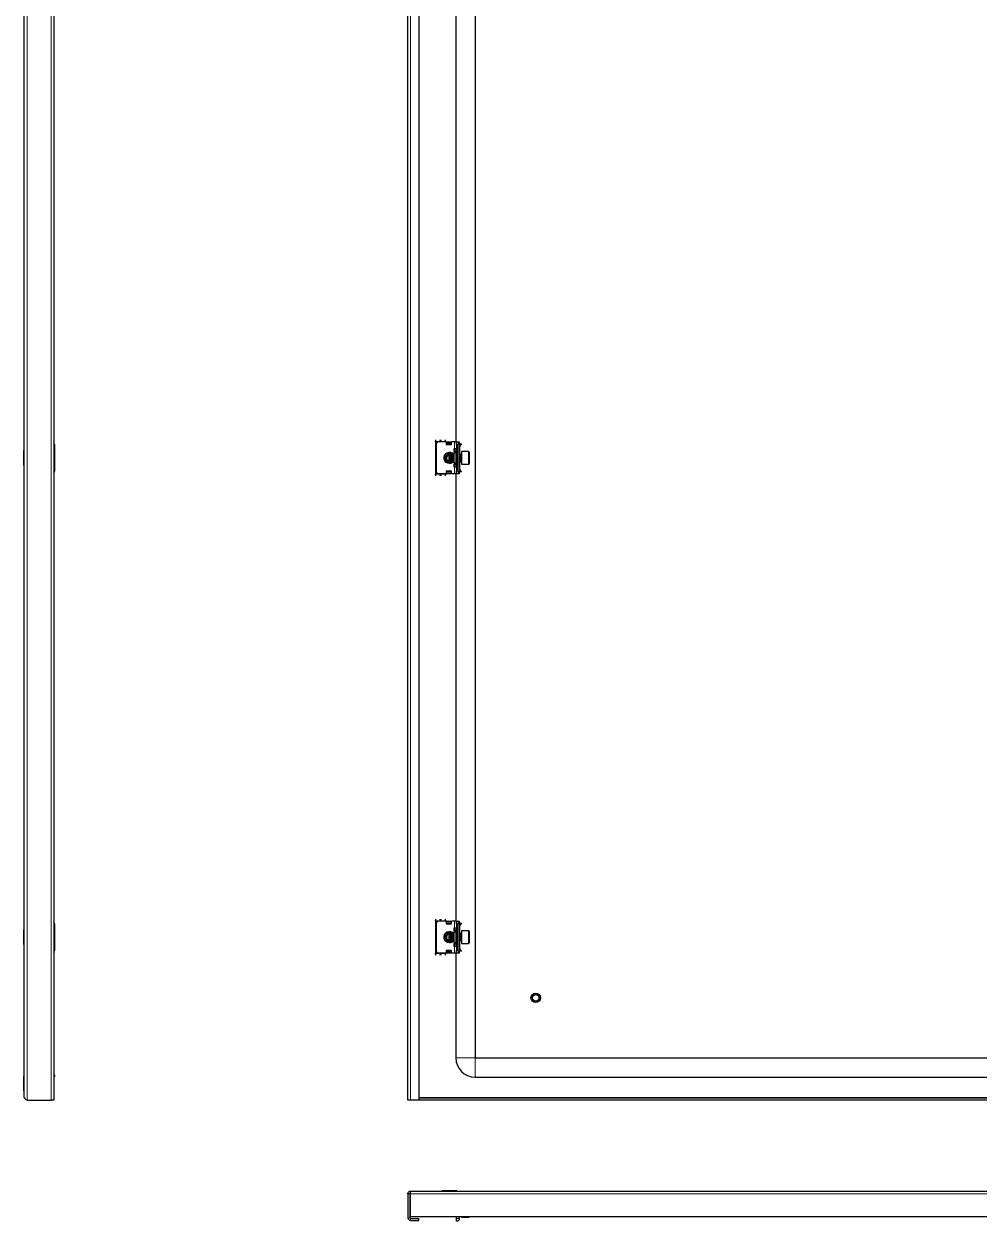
# Model space of a CAD drawing. Header units: millimetres. Extents: x -918 to 2356, y -718 to 1192.
# Drawn here: x 862 to 1609, y -681 to 255 of the extents above; entities that cross this region are included whole.
import ezdxf

# ---------------------------------------------------------------- set-up
doc = ezdxf.new("R2010")
doc.units = ezdxf.units.MM

msp = doc.modelspace()

# ---------------------------------------------------------------- linework, layer by layer
at = {"color": 7, "linetype": 'Continuous', "lineweight": 25}
for p, q in [((862.25, -584.62), (862.25, 966.18)), ((885.25, 968.28), (885.25, -586.72)), ((1162.36, -586.72), (1162.36, 968.28)), ((1170.86, 968.28), (1170.86, -586.72)), ((1214.86, 935.28), (1214.86, -553.72)), ((1199.86, 453.28), (1199.86, -71.72)), ((885.75, -73.72), (885.75, -94.72)), ((1183.86, -71.47), (1183.86, -96.97)), ((1184.36, -73.72), (1184.36, -94.72)), ((1192.36, -71.72), (1186.36, -71.72)), ((1191.86, -71.47), (1191.86, -71.72)), ((1192.36, -71.72), (1192.36, -73.72)), ((1192.56, -71.83), (1192.36, -71.83)), ((1192.36, -73.72), (1196.36, -73.72)), ((1192.56, -73.72), (1192.56, -71.83)), ((1192.61, -72.1), (1193.11, -71.74)), ((1193.11, -72.1), (1192.61, -72.45)), ((1192.61, -72.45), (1192.61, -72.1)), ((1192.61, -73.36), (1192.61, -72.45)), ((1192.61, -73.72), (1192.61, -73.36)), ((1193.11, -71.74), (1193.11, -72.1)), ((1193.11, -71.74), (1195.61, -71.74)), ((1193.11, -72.1), (1195.61, -72.1)), ((1195.61, -72.1), (1195.61, -71.74)), ((1195.61, -71.74), (1196.11, -72.1)), ((1196.11, -72.45), (1195.61, -72.1)), ((1196.11, -72.1), (1196.11, -72.45)), ((1196.11, -72.45), (1196.11, -73.36)), ((1196.11, -73.36), (1196.11, -73.72)), ((1196.36, -73.72), (1196.36, -71.72)), ((1198.86, -71.72), (1196.36, -71.72)), ((1200.36, -71.72), (1198.86, -71.72)), ((1200.36, -71.72), (1202.36, -71.72)), ((1200.36, -73.72), (1200.36, -71.72)), ((1200.36, -73.72), (1200.36, -94.72)), ((1201.36, -94.72), (1201.36, -73.72)), ((1202.36, -71.72), (1202.36, -71.98)), ((1202.36, -71.98), (1202.36, -96.45)), ((1202.36, -72.8), (1202.56, -73.01)), ((1202.86, -73.72), (1202.86, -74.18)), ((1202.94, -74.05), (1203.92, -73.08)), ((1203.3, -74.41), (1202.94, -74.05)), ((1203.3, -74.41), (1204.27, -73.43)), ((1203.92, -73.08), (1204.27, -73.43)), ((862.25, -78.43), (861.95, -78.43)), ((861.95, -86.36), (861.95, -78.43)), ((1194.66, -81.46), (1193.83, -81.65)), ((1194.91, -81.22), (1194.36, -81.77)), ((1194.36, -81.77), (1194.36, -86.48)), ((1194.97, -81.22), (1194.91, -81.22)), ((1194.91, -81.22), (1194.91, -86.99)), ((1195.36, -81.77), (1194.97, -81.22)), ((1194.97, -81.22), (1194.97, -83.07)), ((1194.97, -83.07), (1194.97, -87.22)), ((1195.52, -81.54), (1195.15, -81.47)), ((1195.74, -81.22), (1195.36, -81.77)), ((1195.36, -81.77), (1195.36, -83.28)), ((1195.36, -83.28), (1195.36, -86.66)), ((1195.97, -81.22), (1195.74, -81.22)), ((1195.74, -81.22), (1195.74, -83.07)), ((1195.74, -83.07), (1195.74, -87.22)), ((1196.36, -81.77), (1195.97, -81.22)), ((1195.97, -81.22), (1195.97, -83.07)), ((1195.97, -83.07), (1195.97, -87.22)), ((1196.19, -81.53), (1196.43, -81.66)), ((1196.74, -81.22), (1196.36, -81.77)), ((1196.36, -81.77), (1196.36, -83.28)), ((1196.36, -83.28), (1196.36, -86.66)), ((1196.97, -81.22), (1196.74, -81.22)), ((1196.74, -81.22), (1196.74, -83.07)), ((1196.74, -83.07), (1196.74, -87.22)), ((1197.36, -81.77), (1196.97, -81.22)), ((1196.97, -81.22), (1196.97, -83.07)), ((1196.97, -83.07), (1196.97, -87.22)), ((1197.74, -81.22), (1197.36, -81.77)), ((1197.36, -81.77), (1197.36, -83.28)), ((1197.36, -83.28), (1197.36, -86.66)), ((1197.97, -81.22), (1197.74, -81.22)), ((1197.74, -81.22), (1197.74, -83.07)), ((1197.74, -83.07), (1197.74, -87.22)), ((1198.36, -81.77), (1197.97, -81.22)), ((1197.97, -81.22), (1197.97, -83.07)), ((1197.97, -83.07), (1197.97, -87.22)), ((1198.36, -77.22), (1198.36, -79.22)), ((1198.86, -77.22), (1198.36, -77.22)), ((1198.36, -78.97), (1199.36, -78.97)), ((1198.36, -79.22), (1200.03, -80.18)), ((1199.86, -80.22), (1198.36, -80.22)), ((1198.36, -80.22), (1198.36, -88.22)), ((1200.36, -77.22), (1198.86, -77.22)), ((1199.36, -78.97), (1199.86, -78.97)), ((1199.86, -78.97), (1199.86, -80.08)), ((1202.86, -75.47), (1202.36, -75.47)), ((1202.86, -78.97), (1202.36, -78.97)), ((1202.74, -81.22), (1202.36, -81.77)), ((1202.97, -81.22), (1202.74, -81.22)), ((1202.74, -81.22), (1202.74, -83.07)), ((1202.74, -83.07), (1202.74, -87.22)), ((1202.86, -78.97), (1202.86, -75.47)), ((1202.86, -81.22), (1202.86, -78.97)), ((1203.36, -81.77), (1202.97, -81.22)), ((1202.97, -81.22), (1202.97, -83.07)), ((1202.97, -83.07), (1202.97, -87.22)), ((1203.74, -81.22), (1203.36, -81.77)), ((1203.36, -81.77), (1203.36, -83.28)), ((1203.36, -83.28), (1203.36, -86.66)), ((1204.11, -81.22), (1203.74, -81.22)), ((1203.74, -81.22), (1203.74, -83.07)), ((1203.74, -83.07), (1203.74, -87.22)), ((1209.76, -79.22), (1204.36, -79.22)), ((1204.36, -79.22), (1204.36, -88.84)), ((1210.36, -79.82), (1210.36, -88.28)), ((861.95, -90), (861.95, -86.36)), ((861.95, -90), (862.25, -90)), ((1194.36, -86.48), (1194.36, -86.66)), ((1194.36, -86.66), (1194.91, -87.22)), ((1194.91, -86.99), (1194.91, -87.22)), ((1194.91, -87.22), (1194.97, -87.22)), ((1194.97, -87.22), (1195.36, -86.66)), ((1195.36, -86.66), (1195.74, -87.22)), ((1195.74, -87.22), (1195.97, -87.22)), ((1195.97, -87.22), (1196.36, -86.66)), ((1196.43, -86.77), (1196.19, -86.91)), ((1196.36, -86.66), (1196.74, -87.22)), ((1196.74, -87.22), (1196.97, -87.22)), ((1196.97, -87.22), (1197.36, -86.66)), ((1197.36, -86.66), (1197.74, -87.22)), ((1197.74, -87.22), (1197.97, -87.22)), ((1197.97, -87.22), (1198.36, -86.66)), ((1198.36, -88.22), (1199.86, -88.22)), ((1200.03, -88.25), (1198.36, -89.22)), ((1198.36, -89.22), (1198.36, -91.22)), ((1199.36, -89.47), (1198.36, -89.47)), ((1198.36, -91.22), (1198.86, -91.22)), ((1198.86, -91.22), (1200.36, -91.22)), ((1199.86, -89.47), (1199.36, -89.47)), ((1199.86, -88.35), (1199.86, -89.47)), ((1202.36, -86.66), (1202.74, -87.22)), ((1202.36, -89.47), (1202.86, -89.47)), ((1202.86, -92.97), (1202.36, -92.97)), ((1202.74, -87.22), (1202.97, -87.22)), ((1202.86, -89.47), (1202.86, -87.22)), ((1202.86, -92.97), (1202.86, -89.47)), ((1202.97, -87.22), (1203.36, -86.66)), ((1203.36, -86.66), (1203.74, -87.22)), ((1203.74, -87.22), (1204.11, -87.22)), ((1204.36, -88.84), (1204.36, -89.22)), ((1204.36, -89.22), (1209.76, -89.22)), ((1210.36, -88.28), (1210.36, -88.62)), ((1192.36, -96.72), (1186.36, -96.72)), ((1191.86, -96.72), (1191.86, -96.97)), ((1196.36, -94.72), (1192.36, -94.72)), ((1192.36, -94.72), (1192.36, -96.72)), ((1192.36, -96.6), (1192.56, -96.6)), ((1192.56, -96.6), (1192.56, -94.72)), ((1192.61, -95.07), (1192.61, -94.72)), ((1192.61, -95.98), (1192.61, -95.07)), ((1192.61, -95.98), (1193.11, -96.34)), ((1192.61, -96.34), (1192.61, -95.98)), ((1193.11, -96.69), (1192.61, -96.34)), ((1195.61, -96.34), (1193.11, -96.34)), ((1193.11, -96.34), (1193.11, -96.69)), ((1195.61, -96.69), (1193.11, -96.69)), ((1195.61, -96.34), (1196.11, -95.98)), ((1195.61, -96.69), (1195.61, -96.34)), ((1196.11, -96.34), (1195.61, -96.69)), ((1196.11, -94.72), (1196.11, -95.07)), ((1196.11, -95.07), (1196.11, -95.98)), ((1196.11, -95.98), (1196.11, -96.34)), ((1196.36, -96.72), (1196.36, -94.72)), ((1198.86, -96.72), (1196.36, -96.72)), ((1200.36, -96.72), (1198.86, -96.72)), ((1199.86, -96.72), (1199.86, -446.72)), ((1200.36, -96.72), (1200.36, -94.72)), ((1202.36, -96.72), (1200.36, -96.72)), ((1202.56, -95.42), (1202.36, -95.63)), ((1202.36, -96.45), (1202.36, -96.72)), ((1202.86, -94.72), (1202.86, -94.32)), ((1203.3, -94.03), (1202.94, -94.38)), ((1202.94, -94.38), (1203.92, -95.36)), ((1203.3, -94.03), (1204.27, -95)), ((1203.92, -95.36), (1204.27, -95)), ((885.75, -448.72), (885.75, -469.72)), ((1183.86, -446.47), (1183.86, -471.97)), ((1184.36, -448.72), (1184.36, -469.72)), ((1192.36, -446.72), (1186.36, -446.72)), ((1191.86, -446.47), (1191.86, -446.72)), ((1192.36, -446.72), (1192.36, -448.72)), ((1192.56, -446.83), (1192.36, -446.83)), ((1192.36, -448.72), (1196.36, -448.72)), ((1192.56, -448.72), (1192.56, -446.83)), ((1192.61, -447.1), (1193.11, -446.74)), ((1193.11, -447.1), (1192.61, -447.45)), ((1192.61, -447.45), (1192.61, -447.1)), ((1192.61, -448.36), (1192.61, -447.45)), ((1192.61, -448.72), (1192.61, -448.36)), ((1193.11, -446.74), (1193.11, -447.1)), ((1193.11, -446.74), (1195.61, -446.74)), ((1193.11, -447.1), (1195.61, -447.1)), ((1195.61, -447.1), (1195.61, -446.74)), ((1195.61, -446.74), (1196.11, -447.1)), ((1196.11, -447.45), (1195.61, -447.1)), ((1196.11, -447.1), (1196.11, -447.45)), ((1196.11, -447.45), (1196.11, -448.36)), ((1196.11, -448.36), (1196.11, -448.72)), ((1196.36, -448.72), (1196.36, -446.72)), ((1198.86, -446.72), (1196.36, -446.72)), ((1200.36, -446.72), (1198.86, -446.72)), ((1200.36, -448.72), (1200.36, -446.72)), ((1200.36, -446.72), (1202.36, -446.72)), ((1200.36, -448.72), (1200.36, -469.72)), ((1201.36, -469.72), (1201.36, -448.72)), ((1202.36, -446.72), (1202.36, -446.98)), ((1202.36, -446.98), (1202.36, -471.45)), ((1202.36, -447.8), (1202.56, -448.01)), ((1202.86, -448.72), (1202.86, -449.18)), ((1202.94, -449.05), (1203.92, -448.08)), ((1203.3, -449.41), (1202.94, -449.05)), ((1203.3, -449.41), (1204.27, -448.43)), ((1203.92, -448.08), (1204.27, -448.43)), ((862.25, -453.43), (861.95, -453.43)), ((861.95, -461.36), (861.95, -453.43)), ((1194.66, -456.46), (1193.83, -456.65)), ((1194.91, -456.22), (1194.36, -456.77)), ((1194.36, -456.77), (1194.36, -461.48)), ((1194.97, -456.22), (1194.91, -456.22)), ((1194.91, -456.22), (1194.91, -461.99)), ((1195.36, -456.77), (1194.97, -456.22)), ((1194.97, -456.22), (1194.97, -458.07)), ((1194.97, -458.07), (1194.97, -462.22)), ((1195.52, -456.54), (1195.15, -456.47)), ((1195.74, -456.22), (1195.36, -456.77)), ((1195.36, -456.77), (1195.36, -458.28)), ((1195.36, -458.28), (1195.36, -461.66)), ((1195.97, -456.22), (1195.74, -456.22)), ((1195.74, -456.22), (1195.74, -458.07)), ((1195.74, -458.07), (1195.74, -462.22)), ((1196.36, -456.77), (1195.97, -456.22)), ((1195.97, -456.22), (1195.97, -458.07)), ((1195.97, -458.07), (1195.97, -462.22)), ((1196.19, -456.53), (1196.43, -456.66)), ((1196.74, -456.22), (1196.36, -456.77)), ((1196.36, -456.77), (1196.36, -458.28)), ((1196.36, -458.28), (1196.36, -461.66)), ((1196.97, -456.22), (1196.74, -456.22)), ((1196.74, -456.22), (1196.74, -458.07)), ((1196.74, -458.07), (1196.74, -462.22)), ((1197.36, -456.77), (1196.97, -456.22)), ((1196.97, -456.22), (1196.97, -458.07)), ((1196.97, -458.07), (1196.97, -462.22)), ((1197.74, -456.22), (1197.36, -456.77)), ((1197.36, -456.77), (1197.36, -458.28)), ((1197.36, -458.28), (1197.36, -461.66)), ((1197.97, -456.22), (1197.74, -456.22)), ((1197.74, -456.22), (1197.74, -458.07)), ((1197.74, -458.07), (1197.74, -462.22)), ((1198.36, -456.77), (1197.97, -456.22)), ((1197.97, -456.22), (1197.97, -458.07)), ((1197.97, -458.07), (1197.97, -462.22)), ((1198.36, -452.22), (1198.36, -454.22)), ((1198.86, -452.22), (1198.36, -452.22)), ((1198.36, -453.97), (1199.36, -453.97)), ((1198.36, -454.22), (1200.03, -455.18)), ((1199.86, -455.22), (1198.36, -455.22)), ((1198.36, -455.22), (1198.36, -463.22)), ((1200.36, -452.22), (1198.86, -452.22)), ((1199.36, -453.97), (1199.86, -453.97)), ((1199.86, -453.97), (1199.86, -455.08)), ((1202.86, -450.47), (1202.36, -450.47)), ((1202.86, -453.97), (1202.36, -453.97)), ((1202.74, -456.22), (1202.36, -456.77)), ((1202.97, -456.22), (1202.74, -456.22)), ((1202.74, -456.22), (1202.74, -458.07)), ((1202.74, -458.07), (1202.74, -462.22)), ((1202.86, -453.97), (1202.86, -450.47)), ((1202.86, -456.22), (1202.86, -453.97)), ((1203.36, -456.77), (1202.97, -456.22)), ((1202.97, -456.22), (1202.97, -458.07)), ((1202.97, -458.07), (1202.97, -462.22)), ((1203.74, -456.22), (1203.36, -456.77)), ((1203.36, -456.77), (1203.36, -458.28)), ((1203.36, -458.28), (1203.36, -461.66)), ((1204.11, -456.22), (1203.74, -456.22)), ((1203.74, -456.22), (1203.74, -458.07)), ((1203.74, -458.07), (1203.74, -462.22)), ((1209.76, -454.22), (1204.36, -454.22)), ((1204.36, -454.22), (1204.36, -463.84)), ((1210.36, -454.82), (1210.36, -463.28)), ((861.95, -465), (861.95, -461.36)), ((861.95, -465), (862.25, -465)), ((1194.36, -461.48), (1194.36, -461.66)), ((1194.36, -461.66), (1194.91, -462.22)), ((1194.91, -461.99), (1194.91, -462.22)), ((1194.91, -462.22), (1194.97, -462.22)), ((1194.97, -462.22), (1195.36, -461.66)), ((1195.36, -461.66), (1195.74, -462.22)), ((1195.74, -462.22), (1195.97, -462.22)), ((1195.97, -462.22), (1196.36, -461.66)), ((1196.43, -461.77), (1196.19, -461.91)), ((1196.36, -461.66), (1196.74, -462.22)), ((1196.74, -462.22), (1196.97, -462.22)), ((1196.97, -462.22), (1197.36, -461.66)), ((1197.36, -461.66), (1197.74, -462.22)), ((1197.74, -462.22), (1197.97, -462.22)), ((1197.97, -462.22), (1198.36, -461.66)), ((1198.36, -463.22), (1199.86, -463.22)), ((1200.03, -463.25), (1198.36, -464.22)), ((1198.36, -464.22), (1198.36, -466.22)), ((1199.36, -464.47), (1198.36, -464.47)), ((1198.36, -466.22), (1198.86, -466.22)), ((1198.86, -466.22), (1200.36, -466.22)), ((1199.86, -464.47), (1199.36, -464.47)), ((1199.86, -463.35), (1199.86, -464.47)), ((1202.36, -461.66), (1202.74, -462.22)), ((1202.36, -464.47), (1202.86, -464.47)), ((1202.86, -467.97), (1202.36, -467.97)), ((1202.74, -462.22), (1202.97, -462.22)), ((1202.86, -464.47), (1202.86, -462.22)), ((1202.86, -467.97), (1202.86, -464.47)), ((1202.97, -462.22), (1203.36, -461.66)), ((1203.36, -461.66), (1203.74, -462.22)), ((1203.74, -462.22), (1204.11, -462.22)), ((1204.36, -463.84), (1204.36, -464.22)), ((1204.36, -464.22), (1209.76, -464.22)), ((1210.36, -463.28), (1210.36, -463.62)), ((1192.36, -471.72), (1186.36, -471.72)), ((1191.86, -471.72), (1191.86, -471.97)), ((1196.36, -469.72), (1192.36, -469.72)), ((1192.36, -469.72), (1192.36, -471.72)), ((1192.36, -471.6), (1192.56, -471.6)), ((1192.56, -471.6), (1192.56, -469.72)), ((1192.61, -470.07), (1192.61, -469.72)), ((1192.61, -470.98), (1192.61, -470.07)), ((1192.61, -470.98), (1193.11, -471.34)), ((1192.61, -471.34), (1192.61, -470.98)), ((1193.11, -471.69), (1192.61, -471.34)), ((1195.61, -471.34), (1193.11, -471.34)), ((1193.11, -471.34), (1193.11, -471.69)), ((1195.61, -471.69), (1193.11, -471.69)), ((1195.61, -471.34), (1196.11, -470.98)), ((1195.61, -471.69), (1195.61, -471.34)), ((1196.11, -471.34), (1195.61, -471.69)), ((1196.11, -469.72), (1196.11, -470.07)), ((1196.11, -470.07), (1196.11, -470.98)), ((1196.11, -470.98), (1196.11, -471.34)), ((1196.36, -471.72), (1196.36, -469.72)), ((1198.86, -471.72), (1196.36, -471.72)), ((1200.36, -471.72), (1198.86, -471.72)), ((1199.86, -471.72), (1199.86, -553.72)), ((1200.36, -471.72), (1200.36, -469.72)), ((1202.36, -471.72), (1200.36, -471.72)), ((1202.56, -470.42), (1202.36, -470.63)), ((1202.36, -471.45), (1202.36, -471.72)), ((1202.86, -469.72), (1202.86, -469.32)), ((1203.3, -469.03), (1202.94, -469.38)), ((1202.94, -469.38), (1203.92, -470.36)), ((1203.3, -469.03), (1204.27, -470)), ((1203.92, -470.36), (1204.27, -470)), ((1214.86, -553.72), (2303.86, -553.72)), ((862.25, -567.93), (861.95, -567.93)), ((861.95, -579.5), (861.95, -567.93)), ((885.75, -567.22), (885.25, -566.72)), ((885.75, -568.22), (885.25, -568.22)), ((885.75, -567.22), (885.75, -568.22)), ((1214.86, -568.72), (1746.86, -568.72)), ((861.95, -579.5), (862.25, -579.5)), ((864.35, -586.72), (883.15, -586.72)), ((885.25, -586.72), (883.15, -586.72)), ((1164.46, -586.72), (1162.36, -586.72)), ((1170.86, -586.72), (1164.46, -586.72)), ((2347.86, -585.22), (1170.86, -585.22)), ((2347.86, -586.72), (1170.86, -586.72)), ((1163.86, -659.95), (1162.36, -659.95)), ((1162.36, -659.95), (1162.36, -678.75)), ((1163.86, -659.95), (1163.86, -678.75)), ((1164.06, -659.95), (1164.11, -659.49)), ((1164.06, -659.95), (1164.06, -677.85)), ((1164.46, -657.85), (2354.26, -657.85)), ((1189.07, -657.55), (1189.07, -657.85)), ((1189.07, -657.55), (1200.64, -657.55)), ((1200.64, -657.85), (1200.64, -657.55)), ((1164.06, -677.85), (2354.66, -677.85)), ((1164.46, -679.35), (1170.86, -679.35)), ((1164.46, -680.85), (1170.86, -680.85)), ((1170.86, -680.85), (1170.86, -679.35)), ((1200.36, -679.35), (1200.36, -677.85)), ((1200.36, -681.35), (1200.36, -679.35)), ((1201.36, -681.35), (1200.36, -681.35)), ((1201.36, -681.35), (1202.36, -680.35)), ((1202.36, -679.35), (1202.36, -677.85)), ((1202.86, -678.35), (1202.36, -678.35)), ((1202.36, -679.35), (1202.36, -680.35)), ((1204.36, -677.85), (1204.36, -678.35)), ((1204.36, -678.35), (1209.76, -678.35))]:
    msp.add_line(p, q, dxfattribs=at)
at = {"color": 8, "linetype": 'Continuous', "lineweight": 18}
for p, q in [((864.35, -586.72), (864.35, 968.28)), ((883.15, -586.72), (883.15, 968.28)), ((1164.46, 968.28), (1164.46, -586.72)), ((1183.86, -71.47), (1187.86, -71.47)), ((1187.86, -71.47), (1191.86, -71.47)), ((1196.11, -73.36), (1192.61, -73.36)), ((1198.86, -71.72), (1198.86, -77.22)), ((1201.36, -73.72), (1200.36, -73.72)), ((1202.36, -73.22), (1202.56, -73.01)), ((1202.36, -73.72), (1202.86, -73.72)), ((1199.36, -77.22), (1199.36, -78.97)), ((1199.86, -88.22), (1199.86, -80.22)), ((1204.11, -87.22), (1204.11, -81.22)), ((1209.76, -88.84), (1209.76, -79.22)), ((1198.86, -91.22), (1198.86, -96.72)), ((1199.36, -89.47), (1199.36, -91.22)), ((1209.76, -89.22), (1209.76, -88.84)), ((1183.86, -96.97), (1187.86, -96.97)), ((1191.86, -96.97), (1187.86, -96.97)), ((1192.61, -95.07), (1196.11, -95.07)), ((1200.36, -94.72), (1201.36, -94.72)), ((1202.36, -94.72), (1202.86, -94.72)), ((1202.36, -95.22), (1202.56, -95.42)), ((1183.86, -446.47), (1187.86, -446.47)), ((1187.86, -446.47), (1191.86, -446.47)), ((1196.11, -448.36), (1192.61, -448.36)), ((1198.86, -446.72), (1198.86, -452.22)), ((1201.36, -448.72), (1200.36, -448.72)), ((1202.36, -448.22), (1202.56, -448.01)), ((1202.36, -448.72), (1202.86, -448.72)), ((1199.36, -452.22), (1199.36, -453.97)), ((1199.86, -463.22), (1199.86, -455.22)), ((1204.11, -462.22), (1204.11, -456.22)), ((1209.76, -463.84), (1209.76, -454.22)), ((1198.86, -466.22), (1198.86, -471.72)), ((1199.36, -464.47), (1199.36, -466.22)), ((1209.76, -464.22), (1209.76, -463.84)), ((1183.86, -471.97), (1187.86, -471.97)), ((1191.86, -471.97), (1187.86, -471.97)), ((1192.61, -470.07), (1196.11, -470.07)), ((1200.36, -469.72), (1201.36, -469.72)), ((1202.36, -469.72), (1202.86, -469.72)), ((1202.36, -470.22), (1202.56, -470.42)), ((1214.86, -553.72), (1199.86, -553.72)), ((1214.86, -553.72), (1214.86, -568.72)), ((2347.86, -584.62), (1170.86, -584.62)), ((1164.06, -659.95), (2354.66, -659.95)), ((1163.86, -678.75), (1162.36, -678.75)), ((1164.46, -679.35), (1164.46, -680.85)), ((1200.36, -679.35), (1202.36, -679.35)), ((1209.76, -678.35), (1209.76, -677.85))]:
    msp.add_line(p, q, dxfattribs=at)
at = {"color": 7, "linetype": 'Continuous', "lineweight": 25, "flags": 128}
for points in [[(1195.15, -86.96), (1195.39, -86.92), (1195.52, -86.9)], [(1195.15, -461.96), (1195.39, -461.92), (1195.52, -461.9)]]:
    msp.add_lwpolyline(points, dxfattribs=at)
at = {"color": 7, "linetype": 'Continuous', "lineweight": 25}
for radius in [3.75, 3, 2.5]:
    msp.add_circle((1262.36, -506.72), radius, dxfattribs=at)
for centre, radius, start, end in [((883.75, -73.72), 2, 0, 41.40962), ((1186.36, -73.72), 2, 90, 180), ((1203.36, -73.72), 2, 120, 180), ((1201.86, -73.72), 1, 0, 45), ((1194.86, -84.22), 4, 45.71765, 270), ((1194.86, -84.22), 3, 74.33161, 285.66839), ((1194.86, -84.22), 2.76, 111.7574, 265.98739), ((1194.86, -84.22), 2.45, 101.79772, 201.7574), ((1199.86, -79.72), 0.5, 270, 360), ((1204.11, -80.97), 0.25, 270, 0), ((1209.76, -79.82), 0.6, 0, 90), ((1194.86, -84.22), 2.45, 201.7574, 258.20228), ((1194.86, -84.22), 4, 270, 314.28235), ((1199.86, -88.72), 0.5, 0, 90), ((1204.11, -87.47), 0.25, 360, 90), ((1209.76, -88.62), 0.6, 270, 360), ((883.75, -94.72), 2, 318.59038, 0), ((1186.36, -94.72), 2, 180, 270), ((1203.36, -94.72), 2, 180, 240), ((1201.86, -94.72), 1, 315, 0), ((883.75, -448.72), 2, 0, 41.40962), ((1186.36, -448.72), 2, 90, 180), ((1203.36, -448.72), 2, 120, 180), ((1201.86, -448.72), 1, 0, 45), ((1194.86, -459.22), 4, 45.71765, 270), ((1194.86, -459.22), 3, 74.33161, 285.66839), ((1194.86, -459.22), 2.76, 111.7574, 265.98739), ((1194.86, -459.22), 2.45, 101.79772, 201.7574), ((1199.86, -454.72), 0.5, 270, 0), ((1204.11, -455.97), 0.25, 270, 0), ((1209.76, -454.82), 0.6, 0, 90), ((1194.86, -459.22), 2.45, 201.7574, 258.20228), ((1194.86, -459.22), 4, 270, 314.28235), ((1199.86, -463.72), 0.5, 0, 90), ((1204.11, -462.47), 0.25, 360, 90), ((1209.76, -463.62), 0.6, 270, 360), ((883.75, -469.72), 2, 318.59038, 0), ((1186.36, -469.72), 2, 180, 270), ((1203.36, -469.72), 2, 180, 240), ((1201.86, -469.72), 1, 315, 0), ((1214.86, -553.72), 15, 180, 270), ((1164.46, -678.75), 2.1, 180, 270), ((1164.46, -678.75), 0.6, 180, 270), ((1209.76, -677.75), 0.6, 270, 350.40593)]:
    msp.add_arc(centre, radius, start, end, dxfattribs=at)
at = {"color": 8, "linetype": 'Continuous', "lineweight": 18}
for centre, start, end in [((1194.86, -84.22), 38.94244, 270), ((1194.86, -84.22), 270, 321.05756), ((1194.86, -459.22), 38.94244, 270), ((1194.86, -459.22), 270, 321.05756)]:
    msp.add_arc(centre, 4.5, start, end, dxfattribs=at)
at = {"color": 7, "linetype": 'Continuous', "lineweight": 25}
for points, knots in [([(1183.86, -71.47), (1183.95, -71.22), (1184.14, -70.74), (1184.33, -70.34), (1184.43, -70.14)], [0, 0, 0, 0, 0.502065, 1, 1, 1, 1]), ([(1187.28, -70.15), (1187.36, -70.31), (1187.54, -70.66), (1187.73, -71.15), (1187.84, -71.43), (1187.86, -71.47)], [0, 0, 0, 0, 0.415483, 0.917152, 1, 1, 1, 1]), ([(1187.86, -71.47), (1187.95, -71.22), (1188.14, -70.74), (1188.33, -70.34), (1188.43, -70.14)], [0, 0, 0, 0, 0.502065, 1, 1, 1, 1]), ([(1191.28, -70.15), (1191.36, -70.31), (1191.54, -70.66), (1191.73, -71.15), (1191.84, -71.43), (1191.86, -71.47)], [0, 0, 0, 0, 0.415483, 0.917152, 1, 1, 1, 1]), ([(1202.94, -74.05), (1202.79, -74.24), (1202.48, -74.62), (1202.36, -75.15), (1202.36, -75.43), (1202.36, -75.47)], [0, 0, 0, 0, 0.461863, 0.923726, 1, 1, 1, 1]), ([(1203.3, -74.41), (1203.18, -74.56), (1202.99, -74.78), (1202.87, -75.16), (1202.86, -75.36), (1202.86, -75.47)], [0, 0, 0, 0, 0.485042, 0.738404, 1, 1, 1, 1]), ([(1202.36, -92.97), (1202.38, -93.21), (1202.43, -93.69), (1202.72, -94.15), (1202.91, -94.35), (1202.94, -94.38)], [0, 0, 0, 0, 0.461863, 0.923726, 1, 1, 1, 1]), ([(1202.86, -92.97), (1202.88, -93.16), (1202.91, -93.45), (1203.09, -93.8), (1203.23, -93.95), (1203.3, -94.03)], [0, 0, 0, 0, 0.485042, 0.738404, 1, 1, 1, 1]), ([(1184.43, -98.28), (1184.35, -98.12), (1184.17, -97.78), (1183.98, -97.29), (1183.87, -97.01), (1183.86, -96.97)], [0, 0, 0, 0, 0.415483, 0.917152, 1, 1, 1, 1]), ([(1187.86, -96.97), (1187.76, -97.21), (1187.57, -97.7), (1187.38, -98.09), (1187.28, -98.29)], [0, 0, 0, 0, 0.502065, 1, 1, 1, 1]), ([(1188.43, -98.28), (1188.35, -98.12), (1188.17, -97.78), (1187.98, -97.29), (1187.87, -97.01), (1187.86, -96.97)], [0, 0, 0, 0, 0.415483, 0.917152, 1, 1, 1, 1]), ([(1191.86, -96.97), (1191.81, -97.09), (1191.71, -97.33), (1191.57, -97.68), (1191.43, -98.01), (1191.33, -98.19), (1191.28, -98.29)], [0, 0, 0, 0, 0.247454, 0.50208, 0.749534, 1, 1, 1, 1]), ([(1183.86, -446.47), (1183.95, -446.22), (1184.14, -445.74), (1184.33, -445.34), (1184.43, -445.14)], [0, 0, 0, 0, 0.502065, 1, 1, 1, 1]), ([(1187.28, -445.15), (1187.36, -445.31), (1187.54, -445.66), (1187.73, -446.15), (1187.84, -446.43), (1187.86, -446.47)], [0, 0, 0, 0, 0.415483, 0.917152, 1, 1, 1, 1]), ([(1187.86, -446.47), (1187.95, -446.22), (1188.14, -445.74), (1188.33, -445.34), (1188.43, -445.14)], [0, 0, 0, 0, 0.502065, 1, 1, 1, 1]), ([(1191.28, -445.15), (1191.36, -445.31), (1191.54, -445.66), (1191.73, -446.15), (1191.84, -446.43), (1191.86, -446.47)], [0, 0, 0, 0, 0.415483, 0.917152, 1, 1, 1, 1]), ([(1202.94, -449.05), (1202.79, -449.24), (1202.48, -449.62), (1202.36, -450.15), (1202.36, -450.43), (1202.36, -450.47)], [0, 0, 0, 0, 0.461863, 0.923726, 1, 1, 1, 1]), ([(1203.3, -449.41), (1203.18, -449.56), (1202.99, -449.78), (1202.87, -450.16), (1202.86, -450.36), (1202.86, -450.47)], [0, 0, 0, 0, 0.485042, 0.738404, 1, 1, 1, 1]), ([(1202.36, -467.97), (1202.38, -468.21), (1202.43, -468.69), (1202.72, -469.15), (1202.91, -469.35), (1202.94, -469.38)], [0, 0, 0, 0, 0.461863, 0.923726, 1, 1, 1, 1]), ([(1202.86, -467.97), (1202.88, -468.16), (1202.91, -468.45), (1203.09, -468.8), (1203.23, -468.95), (1203.3, -469.03)], [0, 0, 0, 0, 0.485042, 0.738404, 1, 1, 1, 1]), ([(1184.43, -473.28), (1184.35, -473.12), (1184.17, -472.78), (1183.98, -472.29), (1183.87, -472.01), (1183.86, -471.97)], [0, 0, 0, 0, 0.415483, 0.917152, 1, 1, 1, 1]), ([(1187.86, -471.97), (1187.76, -472.21), (1187.57, -472.7), (1187.38, -473.09), (1187.28, -473.29)], [0, 0, 0, 0, 0.502065, 1, 1, 1, 1]), ([(1188.43, -473.28), (1188.35, -473.12), (1188.17, -472.78), (1187.98, -472.29), (1187.87, -472.01), (1187.86, -471.97)], [0, 0, 0, 0, 0.4154826, 0.9171518, 1, 1, 1, 1]), ([(1191.86, -471.97), (1191.81, -472.09), (1191.71, -472.33), (1191.57, -472.68), (1191.43, -473.01), (1191.33, -473.19), (1191.28, -473.29)], [0, 0, 0, 0, 0.247454, 0.50208, 0.749534, 1, 1, 1, 1]), ([(862.25, -584.62), (862.25, -584.79), (862.31, -584.97), (862.52, -585.32), (862.67, -585.49), (863.06, -585.84), (863.29, -586.01), (863.8, -586.37), (864.07, -586.54), (864.35, -586.72)], [0, 0, 0, 0, 0.25, 0.25, 0.5, 0.5, 0.75, 0.75, 1, 1, 1, 1]), ([(1162.36, -659.95), (1162.36, -659.68), (1162.41, -659.41), (1162.62, -658.89), (1162.77, -658.66), (1163.17, -658.27), (1163.4, -658.12), (1163.91, -657.91), (1164.18, -657.85), (1164.46, -657.85)], [0, 0, 0, 0, 0.25, 0.25, 0.5, 0.5, 0.75, 0.75, 1, 1, 1, 1]), ([(1163.86, -659.95), (1163.87, -659.87), (1163.89, -659.72), (1163.99, -659.53), (1164.09, -659.5), (1164.11, -659.49)], [0, 0, 0, 0, 0.432796, 0.865566, 1, 1, 1, 1]), ([(1164.46, -657.85), (1164.42, -657.85), (1164.39, -657.91), (1164.32, -658.12), (1164.29, -658.27), (1164.22, -658.66), (1164.19, -658.9), (1164.12, -659.4), (1164.09, -659.68), (1164.06, -659.95)], [0, 0, 0, 0, 0.25, 0.25, 0.5, 0.5, 0.75, 0.75, 1, 1, 1, 1]), ([(1202.77, -677.85), (1202.68, -677.91), (1202.45, -678.06), (1202.36, -678.23), (1202.36, -678.34), (1202.36, -678.35)], [0, 0, 0, 0, 0.3313457, 0.9052264, 1, 1, 1, 1]), ([(1203.17, -677.85), (1203.1, -677.91), (1202.97, -678.03), (1202.88, -678.19), (1202.86, -678.3), (1202.86, -678.35)], [0, 0, 0, 0, 0.360365, 0.675069, 1, 1, 1, 1])]:
    msp.add_open_spline(points, degree=3, knots=knots, dxfattribs=at)

doc.saveas('drawing.dxf')
